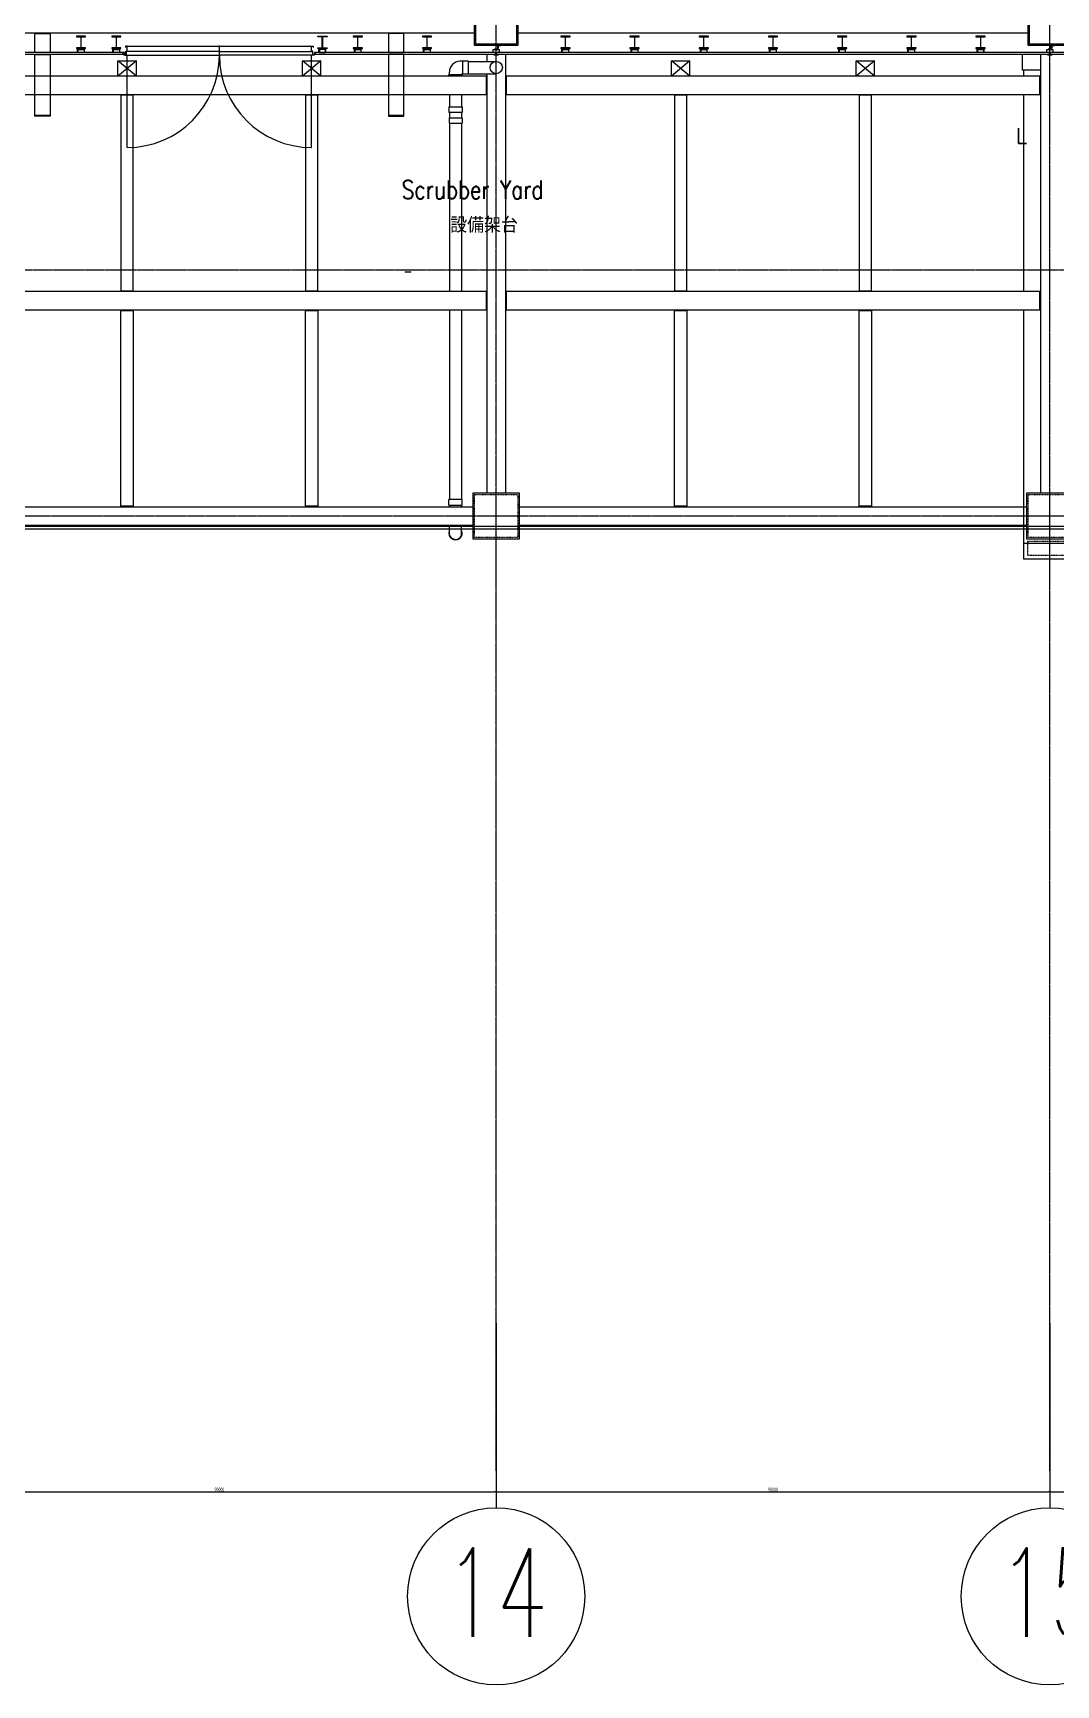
# Model space of a CAD drawing. Extents: x 73996 to 686888, y -9729 to 263202.
# Drawn here: x 383396 to 400026, y 154198 to 181054 of the extents above; entities that cross this region are included whole.
import ezdxf
from ezdxf.enums import TextEntityAlignment as Align

# ---------------------------------------------------------------- set-up
doc = ezdxf.new("R2010")
doc.units = 0
doc.header["$LTSCALE"] = 20
doc.linetypes.add('Data Center Layout_L20$0$CENTER', pattern=[2, 1.25, -0.25, 0.25, -0.25])
doc.linetypes.add('Data Center Layout_L20$0$DOTK1', pattern=[0.1, 0.05, -0.05])
doc.layers.add('Data Center Layout_L20$0$98-DIM', color=252, linetype='Continuous')
doc.layers.add('Data Center Layout_L20$0$MACHINE-DIM', color=252, linetype='Continuous')
for name, color, linetype, lineweight in [('Data Center Layout_L20$0$ARC', 252, 'Continuous', 0), ('Data Center Layout_L20$0$FLAG', 252, 'Continuous', 0), ('Data Center Layout_L20$0$H-SIN', 252, 'Data Center Layout_L20$0$CENTER', 9), ('Data Center Layout_L20$0$K-SIN', 252, 'Data Center Layout_L20$0$CENTER', 9), ('Data Center Layout_L20$0$SUGATA3', 252, 'Continuous', 0)]:
    doc.layers.add(name, color=color, linetype=linetype, lineweight=lineweight)
doc.styles.add('Data Center Layout_L20$0$ATS', font='monotxt', dxfattribs={"bigfont": 'BIGFONT'})
doc.styles.add('Data Center Layout_L20$0$dim-txt', font='isocp.shx', dxfattribs={"width": 0.7, "bigfont": 'chineset.shx'})
doc.styles.add('Data Center Layout_L20$0$ROMS', font='ROMANS.shx', dxfattribs={"bigfont": 'bigfont.shx'})
doc.styles.add('Data Center Layout_L20$0$型式1', font='simplex.shx', dxfattribs={"width": 0.68, "bigfont": 'chineset.shx'})
doc.dimstyles.new('Data Center Layout_L20$0$ARCH-dim-200MM', dxfattribs={"dimscale": 200, "dimtxt": 0.3, "dimasz": 0.1, "dimexe": 0.1, "dimexo": 0.1, "dimgap": 0.05, "dimtad": 1, "dimdec": 0, "dimlfac": 10, "dimdsep": 46, "dimtxsty": 'Data Center Layout_L20$0$dim-txt', "dimblk": 'Data Center Layout_L20$0$_Dot', "dimcen": 2, "dimclrd": 256, "dimclre": 256, "dimclrt": 256, "dimadec": 0, "dimazin": 0, "dimtfac": 0.8, "dimtdec": 1, "dimtix": 1, "dimtmove": 2, "dimatfit": 3, "dimldrblk": 'Data Center Layout_L20$0$_ArchTick', "dimfxl": 1, "dimtvp": 1, "dimtolj": 1, "dimlwd": 13, "dimlwe": 9, "dimarcsym": 0})

# ---------------------------------------------------------------- blocks, each defined once
blk = doc.blocks.new('Data Center Layout_L20$0$_Dot')
at = {"layer": 'Data Center Layout_L20$0$MACHINE-DIM', "color": 0, "lineweight": -2}
blk.add_line((-0.5, 0), (-1, 0), dxfattribs=at)
at = {"layer": 'Data Center Layout_L20$0$MACHINE-DIM', "color": 0, "const_width": 0.5}
blk.add_lwpolyline([(-0.25, 0, 1), (0.25, 0, 1)], format="xyb", close=True, dxfattribs=at)
blk = doc.blocks.new('*D64')
at = {"layer": 'Data Center Layout_L20$0$98-DIM', "lineweight": 9, "transparency": 16777216}
for p, q in [((432940, 126902), (432940, 124160)), ((441940, 126902), (441940, 124160))]:
    blk.add_line(p, q, dxfattribs=at)
at = {"layer": 'Data Center Layout_L20$0$98-DIM', "lineweight": 13, "transparency": 16777216}
blk.add_line((432960, 124180), (441920, 124180), dxfattribs=at)
at = {"layer": 'DEFPOINTS', "color": 0, "transparency": 16777216}
for p in [(432940, 126922), (441940, 126922), (441940, 124180)]:
    blk.add_point(p, dxfattribs=at)
at = {"layer": 'Data Center Layout_L20$0$98-DIM', "lineweight": 13, "transparency": 16777216, "xscale": 20, "yscale": 20, "zscale": 20, "rotation": 180}
blk.add_blockref('Data Center Layout_L20$0$_Dot', (432940, 124180), dxfattribs=at)
at = {"layer": 'Data Center Layout_L20$0$98-DIM', "lineweight": 13, "transparency": 16777216, "xscale": 20, "yscale": 20, "zscale": 20}
blk.add_blockref('Data Center Layout_L20$0$_Dot', (441940, 124180), dxfattribs=at)
at = {"layer": 'Data Center Layout_L20$0$98-DIM', "transparency": 16777216, "insert": (437440, 124220), "char_height": 60, "attachment_point": 5, "style": 'Data Center Layout_L20$0$dim-txt'}
blk.add_mtext('\\A1;90000', dxfattribs=at)
blk = doc.blocks.new('Data Center Layout_L20$0$_ArchTick')
at = {"layer": 'Data Center Layout_L20$0$MACHINE-DIM', "color": 0, "const_width": 0.15}
blk.add_lwpolyline([(-0.5, -0.5), (0.5, 0.5)], dxfattribs=at)
blk = doc.blocks.new('*D65')
at = {"layer": 'Data Center Layout_L20$0$98-DIM', "lineweight": 9, "transparency": 16777216}
for p, q in [((423940, 126902), (423940, 124160)), ((432940, 126902), (432940, 124160))]:
    blk.add_line(p, q, dxfattribs=at)
at = {"layer": 'Data Center Layout_L20$0$98-DIM', "lineweight": 13, "transparency": 16777216}
blk.add_line((423960, 124180), (432920, 124180), dxfattribs=at)
at = {"layer": 'DEFPOINTS', "color": 0, "transparency": 16777216}
for p in [(423940, 126922), (432940, 126922), (432940, 124180)]:
    blk.add_point(p, dxfattribs=at)
at = {"layer": 'Data Center Layout_L20$0$98-DIM', "lineweight": 13, "transparency": 16777216, "xscale": 20, "yscale": 20, "zscale": 20, "rotation": 180}
blk.add_blockref('Data Center Layout_L20$0$_Dot', (423940, 124180), dxfattribs=at)
at = {"layer": 'Data Center Layout_L20$0$98-DIM', "lineweight": 13, "transparency": 16777216, "xscale": 20, "yscale": 20, "zscale": 20}
blk.add_blockref('Data Center Layout_L20$0$_Dot', (432940, 124180), dxfattribs=at)
at = {"layer": 'Data Center Layout_L20$0$98-DIM', "transparency": 16777216, "insert": (428440, 124220), "char_height": 60, "attachment_point": 5, "style": 'Data Center Layout_L20$0$dim-txt'}
blk.add_mtext('\\A1;90000', dxfattribs=at)
blk = doc.blocks.new('*D68')
at = {"layer": 'Data Center Layout_L20$0$98-DIM', "lineweight": 9, "transparency": 16777216}
for p, q in [((441940, 126902), (441940, 124160)), ((450940, 126902), (450940, 124160))]:
    blk.add_line(p, q, dxfattribs=at)
at = {"layer": 'Data Center Layout_L20$0$98-DIM', "lineweight": 13, "transparency": 16777216}
blk.add_line((441960, 124180), (450920, 124180), dxfattribs=at)
at = {"layer": 'DEFPOINTS', "color": 0, "transparency": 16777216}
for p in [(441940, 126922), (450940, 126922), (450940, 124180)]:
    blk.add_point(p, dxfattribs=at)
at = {"layer": 'Data Center Layout_L20$0$98-DIM', "lineweight": 13, "transparency": 16777216, "xscale": 20, "yscale": 20, "zscale": 20, "rotation": 180}
blk.add_blockref('Data Center Layout_L20$0$_Dot', (441940, 124180), dxfattribs=at)
at = {"layer": 'Data Center Layout_L20$0$98-DIM', "lineweight": 13, "transparency": 16777216, "xscale": 20, "yscale": 20, "zscale": 20}
blk.add_blockref('Data Center Layout_L20$0$_Dot', (450940, 124180), dxfattribs=at)
at = {"layer": 'Data Center Layout_L20$0$98-DIM', "transparency": 16777216, "insert": (446440, 124220), "char_height": 60, "attachment_point": 5, "style": 'Data Center Layout_L20$0$dim-txt'}
blk.add_mtext('\\A1;90000', dxfattribs=at)
blk = doc.blocks.new('Data Center Layout_L20$0$A$C80dc7663')
at = {"layer": 'Data Center Layout_L20$0$ARC'}
for p, q in [((432590.24, 147895.59), (424290.24, 147895.59)), ((441590.24, 147895.59), (433290.24, 147895.59)), ((426895.24, 147580.59), (403305.24, 147580.59)), ((426895.24, 147545.59), (403305.24, 147545.59)), ((426790.24, 147445.59), (427090.24, 147445.59)), ((426790.24, 147195.59), (426790.24, 147445.59)), ((427090.24, 147445.59), (426790.24, 147195.59)), ((427090.24, 147195.59), (426790.24, 147445.59)), ((426875.24, 147545.59), (426875.24, 147580.59)), ((426940.24, 147685.59), (429940.24, 147685.59)), ((426940.24, 146035.59), (426940.24, 147535.59)), ((427090.24, 147195.59), (427090.24, 147445.59)), ((429790.24, 147445.59), (430090.24, 147445.59)), ((429790.24, 147195.59), (429790.24, 147445.59)), ((430090.24, 147445.59), (429790.24, 147195.59)), ((430090.24, 147195.59), (429790.24, 147445.59)), ((429940.24, 146035.59), (429940.24, 147535.59)), ((450725.24, 147580.59), (429985.24, 147580.59)), ((450725.24, 147545.59), (429985.24, 147545.59)), ((430005.24, 147545.59), (430005.24, 147580.59)), ((430090.24, 147195.59), (430090.24, 147445.59)), ((432390.67, 147438.3), (432352.06, 147437.8)), ((432390.67, 147443.95), (432390.67, 147226.97)), ((432390.67, 147443.95), (432482.77, 147443.95)), ((432482.77, 147443.95), (432482.77, 147226.97)), ((432790.24, 147545.59), (432790.24, 147435.46)), ((433090.24, 147545.59), (433090.24, 140420.59)), ((435790.24, 147445.59), (436090.24, 147445.59)), ((435790.24, 147195.59), (435790.24, 147445.59)), ((436090.24, 147445.59), (435790.24, 147195.59)), ((436090.24, 147195.59), (435790.24, 147445.59)), ((436090.24, 147195.59), (436090.24, 147445.59)), ((438790.24, 147445.59), (439090.24, 147445.59)), ((438790.24, 147195.59), (438790.24, 147445.59)), ((439090.24, 147445.59), (438790.24, 147195.59)), ((439090.24, 147195.59), (438790.24, 147445.59)), ((439090.24, 147195.59), (439090.24, 147445.59)), ((441790.24, 147545.59), (441790.24, 140420.59)), ((432169.65, 147222.78), (432388.07, 147222.78)), ((432169.65, 147195.59), (432169.65, 147222.78)), ((432178.86, 147222.78), (432178.86, 147262.38)), ((432379.19, 147227.92), (432379.19, 147222.78)), ((432384.44, 147234.25), (432390.67, 147234.33)), ((432388.07, 147195.59), (432388.07, 147222.78)), ((432482.77, 147226.97), (432390.67, 147226.97)), ((432482.77, 147435.46), (432940.24, 147435.46)), ((432482.77, 147235.46), (432940.24, 147235.46)), ((432790.24, 147235.46), (432790.24, 140420.59)), ((432169.65, 146694.89, 21.05), (432388.07, 146694.89, 21.05)), ((432169.65, 146694.89, 21.05), (432169.65, 146602.79, 21.05)), ((432178.86, 146895.59, 21.05), (432178.86, 146694.89, 21.05)), ((432378.86, 146895.59, 21.05), (432378.86, 146694.89, 21.05)), ((432388.07, 146694.89, 21.05), (432388.07, 146602.79, 21.05)), ((432388.07, 146602.79, 21.05), (432169.65, 146602.79, 21.05)), ((432173.2, 146516.15, 21.05), (432384.52, 146516.15, 21.05)), ((432173.2, 146516.15, 21.05), (432173.2, 146431.94, 21.05)), ((432173.2, 146431.94, 21.05), (432384.52, 146431.94, 21.05)), ((432178.86, 146602.79, 21.05), (432178.86, 146516.15, 21.05)), ((432178.86, 146431.94, 1.77), (432178.86, 143695.59, -9.96)), ((432378.86, 146602.79, 21.05), (432378.86, 146516.15, 21.05)), ((432378.86, 146431.94, 1.77), (432378.86, 143695.59, -9.96)), ((432384.52, 146516.15, 21.05), (432384.52, 146431.94, 21.05)), ((431455.27, 144014.63), (431556.44, 144014.63)), ((432178.86, 143395.59, -11.24), (432178.86, 140311.75, -24.46)), ((432378.86, 143395.59, -11.24), (432378.86, 140311.75, -24.46)), ((424315.24, 140195.59), (432565.24, 140195.59)), ((432169.65, 140219.64, -7.71), (432169.65, 140311.75, -7.71)), ((432388.07, 140311.75, -7.71), (432169.65, 140311.75, -7.71)), ((432169.65, 140219.64, -7.71), (432388.07, 140219.64, -7.71)), ((432178.86, 140195.59, -7.71), (432178.86, 140219.64, -7.71)), ((432178.86, 140219.64, -24.85), (432178.86, 140195.59, -24.96)), ((432378.86, 140195.59, -7.71), (432378.86, 140219.64, -7.71)), ((432378.86, 140219.64, -24.85), (432378.86, 140195.59, -24.96)), ((432388.07, 140219.64, -7.71), (432388.07, 140311.75, -7.71)), ((433315.24, 140195.59), (441565.24, 140195.59)), ((406334.21, 139879.44), (449291.39, 139879.44)), ((406334.21, 139836.74), (449309.09, 139836.74)), ((424315.24, 139895.59), (432565.24, 139895.59)), ((432178.86, 139754.89, -43.04), (432178.86, 139895.59, -14.95)), ((432378.86, 139754.89, -43.04), (432378.86, 139895.59, -14.95)), ((433315.24, 139895.59), (441565.24, 139895.59))]:
    blk.add_line(p, q, dxfattribs=at)
at = {"layer": 'Data Center Layout_L20$0$ARC', "linetype": 'Continuous'}
blk.add_line((428440.24, 147395.59), (428440.24, 147695.59), dxfattribs=at)
at = {"layer": 'Data Center Layout_L20$0$ARC', "linetype": 'Data Center Layout_L20$0$DOTK1'}
for p, q in [((441580.28, 139635.59), (441580.28, 139405.59)), ((441580.28, 139635.59), (449500.2, 139635.59)), ((449500.2, 139405.59), (441580.28, 139405.59))]:
    blk.add_line(p, q, dxfattribs=at)
at = {"layer": 'Data Center Layout_L20$0$ARC'}
for points in [[(432590.24, 147695.59), (432590.24, 148395.59), (433290.24, 148395.59), (433290.24, 147695.59)], [(432610.24, 147715.59), (432610.24, 148375.59), (433270.24, 148375.59), (433270.24, 147715.59)], [(441590.24, 147695.59), (441590.24, 148395.59), (442290.24, 148395.59), (442290.24, 147695.59)], [(441610.24, 147715.59), (441610.24, 148375.59), (442270.24, 148375.59), (442270.24, 147715.59)], [(426115.24, 147645.59), (426265.24, 147645.59), (426265.24, 147654.59), (426193.24, 147654.59), (426193.24, 147836.59), (426265.24, 147836.59), (426265.24, 147845.59), (426115.24, 147845.59), (426115.24, 147836.59), (426187.24, 147836.59), (426187.24, 147654.59), (426115.24, 147654.59)], [(426690.24, 147645.59), (426840.24, 147645.59), (426840.24, 147654.59), (426768.24, 147654.59), (426768.24, 147836.59), (426840.24, 147836.59), (426840.24, 147845.59), (426690.24, 147845.59), (426690.24, 147836.59), (426762.24, 147836.59), (426762.24, 147654.59), (426690.24, 147654.59)], [(430190.24, 147645.59), (430040.24, 147645.59), (430040.24, 147654.59), (430112.24, 147654.59), (430112.24, 147836.59), (430040.24, 147836.59), (430040.24, 147845.59), (430190.24, 147845.59), (430190.24, 147836.59), (430118.24, 147836.59), (430118.24, 147654.59), (430190.24, 147654.59)], [(430615.24, 147645.59), (430765.24, 147645.59), (430765.24, 147654.59), (430693.24, 147654.59), (430693.24, 147836.59), (430765.24, 147836.59), (430765.24, 147845.59), (430615.24, 147845.59), (430615.24, 147836.59), (430687.24, 147836.59), (430687.24, 147654.59), (430615.24, 147654.59)], [(431740.24, 147645.59), (431890.24, 147645.59), (431890.24, 147654.59), (431818.24, 147654.59), (431818.24, 147836.59), (431890.24, 147836.59), (431890.24, 147845.59), (431740.24, 147845.59), (431740.24, 147836.59), (431812.24, 147836.59), (431812.24, 147654.59), (431740.24, 147654.59)], [(433990.24, 147645.59), (434140.24, 147645.59), (434140.24, 147654.59), (434068.24, 147654.59), (434068.24, 147836.59), (434140.24, 147836.59), (434140.24, 147845.59), (433990.24, 147845.59), (433990.24, 147836.59), (434062.24, 147836.59), (434062.24, 147654.59), (433990.24, 147654.59)], [(435115.24, 147645.59), (435265.24, 147645.59), (435265.24, 147654.59), (435193.24, 147654.59), (435193.24, 147836.59), (435265.24, 147836.59), (435265.24, 147845.59), (435115.24, 147845.59), (435115.24, 147836.59), (435187.24, 147836.59), (435187.24, 147654.59), (435115.24, 147654.59)], [(436240.24, 147645.59), (436390.24, 147645.59), (436390.24, 147654.59), (436318.24, 147654.59), (436318.24, 147836.59), (436390.24, 147836.59), (436390.24, 147845.59), (436240.24, 147845.59), (436240.24, 147836.59), (436312.24, 147836.59), (436312.24, 147654.59), (436240.24, 147654.59)], [(437365.24, 147645.59), (437515.24, 147645.59), (437515.24, 147654.59), (437443.24, 147654.59), (437443.24, 147836.59), (437515.24, 147836.59), (437515.24, 147845.59), (437365.24, 147845.59), (437365.24, 147836.59), (437437.24, 147836.59), (437437.24, 147654.59), (437365.24, 147654.59)], [(438490.24, 147645.59), (438640.24, 147645.59), (438640.24, 147654.59), (438568.24, 147654.59), (438568.24, 147836.59), (438640.24, 147836.59), (438640.24, 147845.59), (438490.24, 147845.59), (438490.24, 147836.59), (438562.24, 147836.59), (438562.24, 147654.59), (438490.24, 147654.59)], [(439615.24, 147645.59), (439765.24, 147645.59), (439765.24, 147654.59), (439693.24, 147654.59), (439693.24, 147836.59), (439765.24, 147836.59), (439765.24, 147845.59), (439615.24, 147845.59), (439615.24, 147836.59), (439687.24, 147836.59), (439687.24, 147654.59), (439615.24, 147654.59)], [(440740.24, 147645.59), (440890.24, 147645.59), (440890.24, 147654.59), (440818.24, 147654.59), (440818.24, 147836.59), (440890.24, 147836.59), (440890.24, 147845.59), (440740.24, 147845.59), (440740.24, 147836.59), (440812.24, 147836.59), (440812.24, 147654.59), (440740.24, 147654.59)], [(426134.24, 147595.59), (426134.24, 147645.59), (426184.24, 147645.59), (426184.24, 147639.59), (426140.24, 147639.59), (426140.24, 147595.59)], [(426140.24, 147630.59), (426240.24, 147630.59), (426240.24, 147580.59), (426140.24, 147580.59)], [(426246.24, 147595.59), (426246.24, 147645.59), (426196.24, 147645.59), (426196.24, 147639.59), (426240.24, 147639.59), (426240.24, 147595.59)], [(426709.24, 147595.59), (426709.24, 147645.59), (426759.24, 147645.59), (426759.24, 147639.59), (426715.24, 147639.59), (426715.24, 147595.59)], [(426715.24, 147630.59), (426815.24, 147630.59), (426815.24, 147580.59), (426715.24, 147580.59)], [(426821.24, 147595.59), (426821.24, 147645.59), (426771.24, 147645.59), (426771.24, 147639.59), (426815.24, 147639.59), (426815.24, 147595.59)], [(426925.24, 147535.59), (428440.24, 147535.59), (428440.24, 147595.59), (426925.24, 147595.59)], [(429955.24, 147535.59), (428440.24, 147535.59), (428440.24, 147595.59), (429955.24, 147595.59)], [(430059.24, 147595.59), (430059.24, 147645.59), (430109.24, 147645.59), (430109.24, 147639.59), (430065.24, 147639.59), (430065.24, 147595.59)], [(430165.24, 147630.59), (430065.24, 147630.59), (430065.24, 147580.59), (430165.24, 147580.59)], [(430171.24, 147595.59), (430171.24, 147645.59), (430121.24, 147645.59), (430121.24, 147639.59), (430165.24, 147639.59), (430165.24, 147595.59)], [(430634.24, 147595.59), (430634.24, 147645.59), (430684.24, 147645.59), (430684.24, 147639.59), (430640.24, 147639.59), (430640.24, 147595.59)], [(430640.24, 147630.59), (430740.24, 147630.59), (430740.24, 147580.59), (430640.24, 147580.59)], [(430746.24, 147595.59), (430746.24, 147645.59), (430696.24, 147645.59), (430696.24, 147639.59), (430740.24, 147639.59), (430740.24, 147595.59)], [(431759.24, 147595.59), (431759.24, 147645.59), (431809.24, 147645.59), (431809.24, 147639.59), (431765.24, 147639.59), (431765.24, 147595.59)], [(431765.24, 147630.59), (431865.24, 147630.59), (431865.24, 147580.59), (431765.24, 147580.59)], [(431871.24, 147595.59), (431871.24, 147645.59), (431821.24, 147645.59), (431821.24, 147639.59), (431865.24, 147639.59), (431865.24, 147595.59)], [(432890.24, 147630.59), (432990.24, 147630.59), (432990.24, 147580.59), (432890.24, 147580.59)], [(432915.24, 147630.59), (432965.24, 147630.59), (432965.24, 147680.59), (432959.24, 147680.59), (432959.24, 147636.59), (432915.24, 147636.59)], [(432930.24, 147545.59), (432950.24, 147545.59), (432950.24, 147580.59), (432930.24, 147580.59)], [(432965.24, 147645.59), (432965.24, 147695.59), (433015.24, 147695.59), (433015.24, 147689.59), (432971.24, 147689.59), (432971.24, 147645.59)], [(434009.24, 147595.59), (434009.24, 147645.59), (434059.24, 147645.59), (434059.24, 147639.59), (434015.24, 147639.59), (434015.24, 147595.59)], [(434015.24, 147630.59), (434115.24, 147630.59), (434115.24, 147580.59), (434015.24, 147580.59)], [(434121.24, 147595.59), (434121.24, 147645.59), (434071.24, 147645.59), (434071.24, 147639.59), (434115.24, 147639.59), (434115.24, 147595.59)], [(435134.24, 147595.59), (435134.24, 147645.59), (435184.24, 147645.59), (435184.24, 147639.59), (435140.24, 147639.59), (435140.24, 147595.59)], [(435140.24, 147630.59), (435240.24, 147630.59), (435240.24, 147580.59), (435140.24, 147580.59)], [(435246.24, 147595.59), (435246.24, 147645.59), (435196.24, 147645.59), (435196.24, 147639.59), (435240.24, 147639.59), (435240.24, 147595.59)], [(436259.24, 147595.59), (436259.24, 147645.59), (436309.24, 147645.59), (436309.24, 147639.59), (436265.24, 147639.59), (436265.24, 147595.59)], [(436265.24, 147630.59), (436365.24, 147630.59), (436365.24, 147580.59), (436265.24, 147580.59)], [(436371.24, 147595.59), (436371.24, 147645.59), (436321.24, 147645.59), (436321.24, 147639.59), (436365.24, 147639.59), (436365.24, 147595.59)], [(437384.24, 147595.59), (437384.24, 147645.59), (437434.24, 147645.59), (437434.24, 147639.59), (437390.24, 147639.59), (437390.24, 147595.59)], [(437390.24, 147630.59), (437490.24, 147630.59), (437490.24, 147580.59), (437390.24, 147580.59)], [(437496.24, 147595.59), (437496.24, 147645.59), (437446.24, 147645.59), (437446.24, 147639.59), (437490.24, 147639.59), (437490.24, 147595.59)], [(438509.24, 147595.59), (438509.24, 147645.59), (438559.24, 147645.59), (438559.24, 147639.59), (438515.24, 147639.59), (438515.24, 147595.59)], [(438515.24, 147630.59), (438615.24, 147630.59), (438615.24, 147580.59), (438515.24, 147580.59)], [(438621.24, 147595.59), (438621.24, 147645.59), (438571.24, 147645.59), (438571.24, 147639.59), (438615.24, 147639.59), (438615.24, 147595.59)], [(439634.24, 147595.59), (439634.24, 147645.59), (439684.24, 147645.59), (439684.24, 147639.59), (439640.24, 147639.59), (439640.24, 147595.59)], [(439640.24, 147630.59), (439740.24, 147630.59), (439740.24, 147580.59), (439640.24, 147580.59)], [(439746.24, 147595.59), (439746.24, 147645.59), (439696.24, 147645.59), (439696.24, 147639.59), (439740.24, 147639.59), (439740.24, 147595.59)], [(440759.24, 147595.59), (440759.24, 147645.59), (440809.24, 147645.59), (440809.24, 147639.59), (440765.24, 147639.59), (440765.24, 147595.59)], [(440765.24, 147630.59), (440865.24, 147630.59), (440865.24, 147580.59), (440765.24, 147580.59)], [(440871.24, 147595.59), (440871.24, 147645.59), (440821.24, 147645.59), (440821.24, 147639.59), (440865.24, 147639.59), (440865.24, 147595.59)], [(441890.24, 147630.59), (441990.24, 147630.59), (441990.24, 147580.59), (441890.24, 147580.59)], [(441915.24, 147630.59), (441965.24, 147630.59), (441965.24, 147680.59), (441959.24, 147680.59), (441959.24, 147636.59), (441915.24, 147636.59)], [(441930.24, 147545.59), (441950.24, 147545.59), (441950.24, 147580.59), (441930.24, 147580.59)], [(441965.24, 147645.59), (441965.24, 147695.59), (442015.24, 147695.59), (442015.24, 147689.59), (441971.24, 147689.59), (441971.24, 147645.59)], [(432780.24, 147195.59), (424100.24, 147195.59), (424100.24, 146895.59), (432780.24, 146895.59)], [(441780.24, 147195.59), (433100.24, 147195.59), (433100.24, 146895.59), (441780.24, 146895.59)], [(427040.24, 146885.59), (426840.24, 146885.59), (426840.24, 143705.59), (427040.24, 143705.59)], [(430040.24, 146885.59), (429840.24, 146885.59), (429840.24, 143705.59), (430040.24, 143705.59)], [(436040.24, 146885.59), (435840.24, 146885.59), (435840.24, 143705.59), (436040.24, 143705.59)], [(439040.24, 146885.59), (438840.24, 146885.59), (438840.24, 143705.59), (439040.24, 143705.59)], [(431440.24, 146554.59), (431190.24, 146554.59), (431190.24, 146545.59), (431440.24, 146545.59)], [(432780.24, 143695.59), (424100.24, 143695.59), (424100.24, 143395.59), (432780.24, 143395.59)], [(441780.24, 143695.59), (433100.24, 143695.59), (433100.24, 143395.59), (441780.24, 143395.59)], [(427040.24, 140205.59), (426840.24, 140205.59), (426840.24, 143385.59), (427040.24, 143385.59)], [(430040.24, 140205.59), (429840.24, 140205.59), (429840.24, 143385.59), (430040.24, 143385.59)], [(436040.24, 140205.59), (435840.24, 140205.59), (435840.24, 143385.59), (436040.24, 143385.59)], [(439040.24, 140205.59), (438840.24, 140205.59), (438840.24, 143385.59), (439040.24, 143385.59)], [(432565.24, 139670.59), (432565.24, 140420.59), (433315.24, 140420.59), (433315.24, 139670.59)], [(441565.24, 139670.59), (441565.24, 140420.59), (442315.24, 140420.59), (442315.24, 139670.59)]]:
    blk.add_lwpolyline(points, close=True, dxfattribs=at)
for points in [[(426895.24, 147560.59), (426875.24, 147580.59), (426895.24, 147580.59), (426895.24, 147560.59), (426875.24, 147560.59), (426875.24, 147580.59)], [(426895.24, 147560.59), (426895.24, 147535.59), (426920.24, 147535.59), (426920.24, 147600.59), (426940.24, 147600.59), (426940.24, 147685.59), (426915.24, 147685.59), (426915.24, 147660.59)], [(429985.24, 147560.59), (429985.24, 147535.59), (429960.24, 147535.59), (429960.24, 147600.59), (429940.24, 147600.59), (429940.24, 147685.59), (429965.24, 147685.59), (429965.24, 147660.59)], [(429985.24, 147560.59), (430005.24, 147580.59), (429985.24, 147580.59), (429985.24, 147560.59), (430005.24, 147560.59), (430005.24, 147580.59)], [(431440.24, 147195.59), (431440.24, 147545.59), (431190.24, 147545.59), (431190.24, 147195.59)], [(432902.74, 147543.59), (432932.74, 147543.59), (432932.74, 147559.59), (432947.74, 147559.59), (432947.74, 147543.59), (432977.74, 147543.59)], [(441902.74, 147543.59), (441932.74, 147543.59), (441932.74, 147559.59), (441947.74, 147559.59), (441947.74, 147543.59), (441977.74, 147543.59)], [(431190.24, 146895.59), (431190.24, 146554.59), (431440.24, 146554.59), (431440.24, 146895.59)]]:
    blk.add_lwpolyline(points, dxfattribs=at)
for points in [[(426895.24, 147545.59), (426895.24, 147560.59), (426875.24, 147560.59), (426875.24, 147545.59, -0.29445667)], [(429985.24, 147545.59), (429985.24, 147560.59), (430005.24, 147560.59), (430005.24, 147545.59, 0.29445667)]]:
    blk.add_lwpolyline(points, format="xyb", close=True, dxfattribs=at)
at = {"layer": 'Data Center Layout_L20$0$ARC', "linetype": 'Data Center Layout_L20$0$DOTK1'}
for points in [[(432590.24, 139695.59), (432590.24, 140395.59), (433290.24, 140395.59), (433290.24, 139695.59)], [(441590.24, 139695.59), (441590.24, 140395.59), (442290.24, 140395.59), (442290.24, 139695.59)]]:
    blk.add_lwpolyline(points, close=True, dxfattribs=at)
at = {"layer": 'Data Center Layout_L20$0$ARC'}
blk.add_circle((432940.24, 147335.46), 100, dxfattribs=at)
for centre, radius, start, end in [((426940.24, 147535.59), 1500, 270, 0), ((429940.24, 147535.59), 1500, 180, 270), ((432354.3, 147262.38), 175.44, 90.73, 180), ((432385.44, 147228.08), 6.25, 99.196485, 181.465622), ((432278.86, 139765.16, -28.76), 109.21, 157.874729, 23.699992), ((432278.86, 139765.16, -28.76), 100.53, 181.5747, 1.5747)]:
    blk.add_arc(centre, radius, start, end, dxfattribs=at)
at = {"layer": 'Data Center Layout_L20$0$FLAG'}
for p, q in [((432940.24, 126921.53), (432940.24, 123921.53)), ((441940.24, 126921.53), (441940.24, 123921.53))]:
    blk.add_line(p, q, dxfattribs=at)
for centre in [(432940.24, 122481.53), (441940.24, 122481.53)]:
    blk.add_circle(centre, 1440, dxfattribs=at)
at = {"layer": 'Data Center Layout_L20$0$H-SIN'}
for p, q in [((432940.24, 124521.53), (432940.24, 230045.59)), ((441940.24, 124521.53), (441940.24, 230045.59)), ((294307.41, 140045.59), (588940.24, 140045.59))]:
    blk.add_line(p, q, dxfattribs=at)
at = {"layer": 'Data Center Layout_L20$0$K-SIN'}
blk.add_line((309694.58, 144045.59), (588940.24, 144045.59), dxfattribs=at)
at = {"layer": 'Data Center Layout_L20$0$SUGATA3'}
for p, q in [((441494.15, 147295.59), (441494.15, 147545.59)), ((441790.24, 147295.59), (441494.15, 147295.59)), ((441520.24, 147195.59), (441520.24, 147295.59)), ((441520.24, 143695.59), (441520.24, 146895.59)), ((441520.24, 139345.59), (441520.24, 143395.59)), ((442600.24, 139595.59), (441520.24, 139595.59)), ((449560.24, 139345.59), (441520.24, 139345.59))]:
    blk.add_line(p, q, dxfattribs=at)
for points in [[(425440.24, 147888.59), (425690.24, 147888.59), (425690.24, 147580.59), (425440.24, 147580.59)], [(425440.24, 147888.59), (425690.24, 147888.59), (425690.24, 147580.59), (425440.24, 147580.59)], [(431440.24, 147888.59), (431190.24, 147888.59), (431190.24, 147580.59), (431440.24, 147580.59)], [(431440.24, 147888.59), (431190.24, 147888.59), (431190.24, 147580.59), (431440.24, 147580.59)], [(425440.24, 147545.59), (425690.24, 147545.59), (425690.24, 146554.59), (425440.24, 146554.59)], [(431440.24, 147545.59), (431190.24, 147545.59), (431190.24, 146554.59), (431440.24, 146554.59)], [(425440.24, 146554.59), (425690.24, 146554.59), (425690.24, 146545.59), (425440.24, 146545.59)], [(425440.24, 146554.59), (425690.24, 146554.59), (425690.24, 146545.59), (425440.24, 146545.59)], [(431440.24, 146554.59), (431190.24, 146554.59), (431190.24, 146545.59), (431440.24, 146545.59)]]:
    blk.add_lwpolyline(points, close=True, dxfattribs=at)
for points in [[(425440.24, 147195.59), (425440.24, 147545.59), (425690.24, 147545.59), (425690.24, 147195.59)], [(425690.24, 146895.59), (425690.24, 146554.59), (425440.24, 146554.59), (425440.24, 146895.59)]]:
    blk.add_lwpolyline(points, dxfattribs=at)
at = {"layer": 'Data Center Layout_L20$0$98-DIM', "style": 'Data Center Layout_L20$0$型式1', "width": 0.68}
for s, p in [('14', (432940.24, 123261.53)), ('15', (441940.24, 123261.53))]:
    blk.add_text(s, height=1440, dxfattribs=at).set_placement(p, align=Align.TOP_CENTER)
at = {"layer": 'Data Center Layout_L20$0$ARC'}
for s, style, p in [('L', 'Data Center Layout_L20$0$ROMS', (441391.38, 146226.74)), ('設備架台', 'Data Center Layout_L20$0$ATS', (432192.88, 144775.44))]:
    blk.add_text(s, height=250, dxfattribs=dict(at, style=style)).set_placement(p, align=Align.MIDDLE_LEFT)
at = {"layer": 'Data Center Layout_L20$0$ARC', "style": 'Data Center Layout_L20$0$ROMS', "width": 0.8}
blk.add_text('Scrubber Yard', height=300, dxfattribs=at).set_placement((432555.8, 145350.1), align=Align.MIDDLE_CENTER)
at = {"layer": 'Data Center Layout_L20$0$98-DIM'}
for base, p1, p2, picture, middle in [((432940.24, 124179.82), (423940.24, 126921.53), (432940.24, 126921.53), '*D65', (428440.24, 124219.82)), ((441940.24, 124179.82), (432940.24, 126921.53), (441940.24, 126921.53), '*D64', (437440.24, 124219.82)), ((450940.24, 124179.82), (441940.24, 126921.53), (450940.24, 126921.53), '*D68', (446440.24, 124219.82))]:
    dim = blk.add_linear_dim(base=base, p1=p1, p2=p2, dimstyle='Data Center Layout_L20$0$ARCH-dim-200MM', dxfattribs=at)
    dim.commit()
    dim.dimension.update_dxf_attribs({"geometry": picture, "text_midpoint": middle})
blk = doc.blocks.new('Data Center Layout_L20')
blk.add_blockref('Data Center Layout_L20$0$A$C80dc7663', (-42015, 33157))

msp = doc.modelspace()

# ---------------------------------------------------------------- block references
msp.add_blockref('Data Center Layout_L20', (0, 0))

doc.saveas('drawing.dxf')
